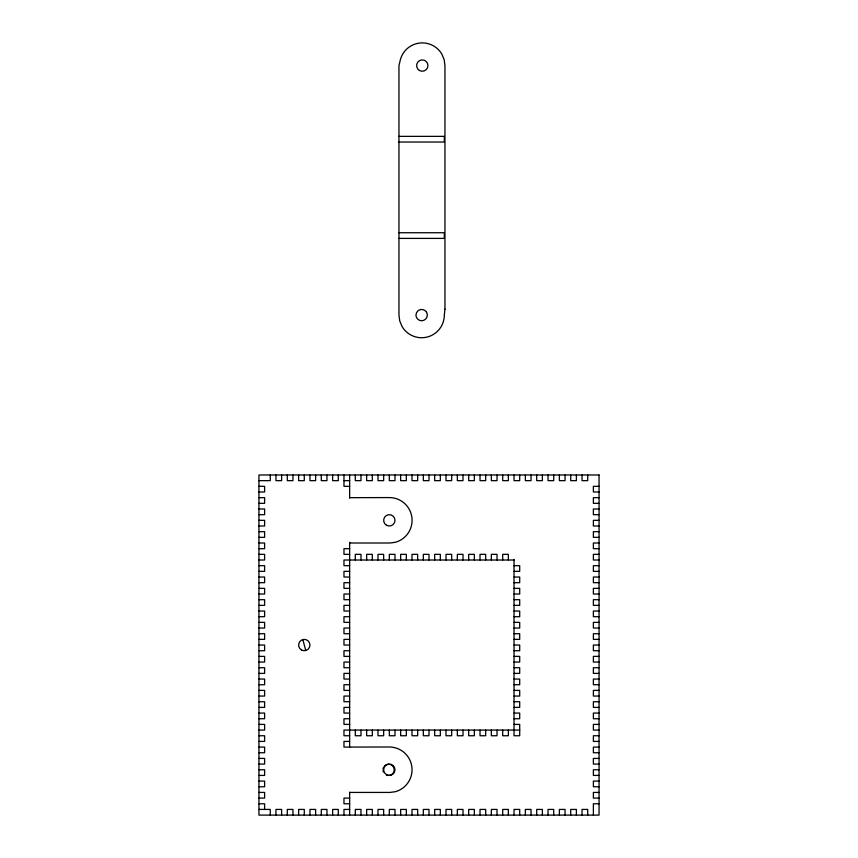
<?xml version="1.0" encoding="UTF-8"?>
<svg xmlns="http://www.w3.org/2000/svg" width="858" height="858" viewBox="0 0 858 858"><rect width="100%" height="100%" fill="white"/><g stroke="black" fill="none" stroke-linecap="round" stroke-linejoin="round"><path stroke-width="1.29" d="M398.959 136.368L444.315 136.368L444.315 142.031L398.959 142.031M398.959 232.733L444.315 232.733L444.315 238.395L398.959 238.395M258.944 480.652L270.281 480.652L270.281 474.989M343.972 480.652L349.646 480.652M258.944 486.325L264.618 486.325L264.618 491.999L258.944 491.999M349.646 486.325L343.972 486.325L343.972 474.989M599.056 486.325L593.382 486.325L593.382 491.999L599.056 491.999M258.944 497.661L264.618 497.661L264.618 503.335L258.944 503.335M349.646 497.661L389.317 497.576A22.758 22.758 0 0 1 395.206 542.32L389.95 543.007L349.646 543.007M599.056 497.661L593.382 497.661L593.382 503.335L599.056 503.335M258.944 508.998L264.618 508.998L264.618 514.671L258.944 514.671M599.056 508.998L593.382 508.998L593.382 514.671L599.056 514.671M258.944 520.334L264.618 520.334L264.618 526.008L258.944 526.008M599.056 520.334L593.382 520.334L593.382 526.008L599.056 526.008M258.944 531.67L264.618 531.67L264.618 537.344L258.944 537.344M599.056 531.67L593.382 531.67L593.382 537.344L599.056 537.344M258.944 543.007L264.618 543.007L264.618 548.68L258.944 548.68M599.056 543.007L593.382 543.007L593.382 548.68L599.056 548.68M349.646 548.68L343.972 548.68L343.972 554.343L349.646 554.343M258.944 554.343L264.618 554.343L264.618 560.017L258.944 560.017M599.056 554.343L593.382 554.343L593.382 560.017L599.056 560.017M514.028 560.017L343.972 560.017L343.972 565.679L349.646 565.679M258.944 565.679L264.618 565.679L264.618 571.353L258.944 571.353M514.028 565.679L519.701 565.679L519.701 571.353L514.028 571.353M599.056 565.679L593.382 565.679L593.382 571.353L599.056 571.353M349.646 571.353L343.972 571.353L343.972 577.026L349.646 577.026M258.944 577.026L264.618 577.026L264.618 582.689L258.944 582.689M514.028 577.026L519.701 577.026L519.701 582.689L514.028 582.689M599.056 577.026L593.382 577.026L593.382 582.689L599.056 582.689M349.646 582.689L343.972 582.689L343.972 588.363L349.646 588.363M258.944 588.363L264.618 588.363L264.618 594.026L258.944 594.026M514.028 588.363L519.701 588.363L519.701 594.026L514.028 594.026M599.056 588.363L593.382 588.363L593.382 594.026L599.056 594.026M349.646 594.026L343.972 594.026L343.972 599.699L349.646 599.699M258.944 599.699L264.618 599.699L264.618 605.362L258.944 605.362M514.028 599.699L519.701 599.699L519.701 605.362L514.028 605.362M599.056 599.699L593.382 599.699L593.382 605.362L599.056 605.362M349.646 605.362L343.972 605.362L343.972 611.035L349.646 611.035M258.944 611.035L264.618 611.035L264.618 616.698L258.944 616.698M514.028 611.035L519.701 611.035L519.701 616.698L514.028 616.698M599.056 611.035L593.382 611.035L593.382 616.698L599.056 616.698M349.646 616.698L343.972 616.698L343.972 622.372L349.646 622.372M258.944 622.372L264.618 622.372L264.618 628.035L258.944 628.035M514.028 622.372L519.701 622.372L519.701 628.035L514.028 628.035M599.056 622.372L593.382 622.372L593.382 628.035L599.056 628.035M349.646 628.035L343.972 628.035L343.972 633.708L349.646 633.708M258.944 633.708L264.618 633.708L264.618 639.371L258.944 639.371M514.028 633.708L519.701 633.708L519.701 639.371L514.028 639.371M599.056 633.708L593.382 633.708L593.382 639.371L599.056 639.371M349.646 639.371L343.972 639.371L343.972 645.044L349.646 645.044M258.944 645.044L264.618 645.044L264.618 650.718L258.944 650.718M514.028 645.044L519.701 645.044L519.701 650.718L514.028 650.718M599.056 645.044L593.382 645.044L593.382 650.718L599.056 650.718M349.646 650.718L343.972 650.718L343.972 656.381L349.646 656.381M258.944 656.381L264.618 656.381L264.618 662.054L258.944 662.054M514.028 656.381L519.701 656.381L519.701 662.054L514.028 662.054M599.056 656.381L593.382 656.381L593.382 662.054L599.056 662.054M349.646 662.054L343.972 662.054L343.972 667.717L349.646 667.717M258.944 667.717L264.618 667.717L264.618 673.391L258.944 673.391M514.028 667.717L519.701 667.717L519.701 673.391L514.028 673.391M599.056 667.717L593.382 667.717L593.382 673.391L599.056 673.391M349.646 673.391L343.972 673.391L343.972 679.053L349.646 679.053M258.944 679.053L264.618 679.053L264.618 684.727L258.944 684.727M514.028 679.053L519.701 679.053L519.701 684.727L514.028 684.727M599.056 679.053L593.382 679.053L593.382 684.727L599.056 684.727M349.646 684.727L343.972 684.727L343.972 690.39L349.646 690.39M258.944 690.39L264.618 690.39L264.618 696.063L258.944 696.063M514.028 690.39L519.701 690.39L519.701 696.063L514.028 696.063M599.056 690.39L593.382 690.39L593.382 696.063L599.056 696.063M349.646 696.063L343.972 696.063L343.972 701.726L349.646 701.726M258.944 701.726L264.618 701.726L264.618 707.4L258.944 707.4M514.028 701.726L519.701 701.726L519.701 707.4L514.028 707.4M599.056 701.726L593.382 701.726L593.382 707.4L599.056 707.4M349.646 707.4L343.972 707.4L343.972 713.062L349.646 713.062M258.944 713.062L264.618 713.062L264.618 718.736L258.944 718.736M514.028 713.062L519.701 713.062L519.701 718.736L514.028 718.736M599.056 713.062L593.382 713.062L593.382 718.736L599.056 718.736M349.646 718.736L343.972 718.736L343.972 724.399L349.646 724.399M258.944 724.399L264.618 724.399L264.618 730.072L258.944 730.072M514.028 724.399L519.701 724.399L519.701 735.746L514.028 735.746L514.028 559.384M599.056 724.399L593.382 724.399L593.382 730.072L599.056 730.072M519.701 730.072L343.972 730.072L343.972 735.746L349.646 735.746M258.944 735.746L264.618 735.746L264.618 741.409L258.944 741.409M599.056 735.746L593.382 735.746L593.382 741.409L599.056 741.409M349.646 741.409L343.972 741.409L343.972 747.082L389.317 746.996A22.758 22.758 0 0 1 395.206 791.73L389.95 792.427L349.646 792.427M258.944 747.082L264.618 747.082L264.618 752.745L258.944 752.745M599.056 747.082L593.382 747.082L593.382 752.745L599.056 752.745M258.944 758.418L264.618 758.418L264.618 764.081L258.944 764.081M599.056 758.418L593.382 758.418L593.382 764.081L599.056 764.081M258.944 769.755L264.618 769.755L264.618 775.418L258.944 775.418M599.056 769.755L593.382 769.755L593.382 775.418L599.056 775.418M258.944 781.091L264.618 781.091L264.618 786.754L258.944 786.754M599.056 781.091L593.382 781.091L593.382 786.754L599.056 786.754M258.944 792.427L264.618 792.427L264.618 798.09L258.944 798.09M599.056 792.427L593.382 792.427L593.382 798.09L599.056 798.09M349.646 798.09L343.972 798.09L343.972 803.764L349.646 803.764M258.944 803.764L264.618 803.764L264.618 809.426M599.056 803.764L593.382 803.764L593.382 815.1M258.944 809.426L270.281 809.426L270.281 815.1M349.646 809.426L343.972 809.426L343.972 815.1M302.82 639.564L305.759 650.525M587.719 474.989L587.719 480.652L582.046 480.652L582.046 474.989M587.719 815.1L587.719 809.426L582.046 809.426L582.046 815.1M576.383 474.989L576.383 480.652L570.709 480.652L570.709 474.989M576.383 815.1L576.383 809.426L570.709 809.426L570.709 815.1M565.047 474.989L565.047 480.652L559.373 480.652L559.373 474.989M565.047 815.1L565.047 809.426L559.373 809.426L559.373 815.1M553.71 474.989L553.71 480.652L548.037 480.652L548.037 474.989M553.71 815.1L553.71 809.426L548.037 809.426L548.037 815.1M542.374 474.989L542.374 480.652L536.7 480.652L536.7 474.989M542.374 815.1L542.374 809.426L536.7 809.426L536.7 815.1M531.038 474.989L531.038 480.652L525.364 480.652L525.364 474.989M531.038 815.1L531.038 809.426L525.364 809.426L525.364 815.1M519.701 474.989L519.701 480.652L514.028 480.652L514.028 474.989M519.701 815.1L519.701 809.426L514.028 809.426L514.028 815.1M508.354 474.989L508.354 480.652L502.691 480.652L502.691 474.989M508.354 560.017L508.354 554.343L502.691 554.343L502.691 560.017M508.354 730.072L508.354 735.746L502.691 735.746L502.691 730.072M508.354 815.1L508.354 809.426L502.691 809.426L502.691 815.1M497.018 474.989L497.018 480.652L491.355 480.652L491.355 474.989M497.018 560.017L497.018 554.343L491.355 554.343L491.355 560.017M497.018 730.072L497.018 735.746L491.355 735.746L491.355 730.072M497.018 815.1L497.018 809.426L491.355 809.426L491.355 815.1M485.682 474.989L485.682 480.652L480.019 480.652L480.019 474.989M485.682 560.017L485.682 554.343L480.019 554.343L480.019 560.017M485.682 730.072L485.682 735.746L480.019 735.746L480.019 730.072M485.682 815.1L485.682 809.426L480.019 809.426L480.019 815.1M474.345 474.989L474.345 480.652L468.683 480.652L468.683 474.989M474.345 560.017L474.345 554.343L468.683 554.343L468.683 560.017M474.345 730.072L474.345 735.746L468.683 735.746L468.683 730.072M474.345 815.1L474.345 809.426L468.683 809.426L468.683 815.1M463.009 474.989L463.009 480.652L457.346 480.652L457.346 474.989M463.009 560.017L463.009 554.343L457.346 554.343L457.346 560.017M463.009 730.072L463.009 735.746L457.346 735.746L457.346 730.072M463.009 815.1L463.009 809.426L457.346 809.426L457.346 815.1M451.673 474.989L451.673 480.652L446.01 480.652L446.01 474.989M451.673 560.017L451.673 554.343L446.01 554.343L446.01 560.017M451.673 730.072L451.673 735.746L446.01 735.746L446.01 730.072M451.673 815.1L451.673 809.426L446.01 809.426L446.01 815.1M440.336 474.989L440.336 480.652L434.674 480.652L434.674 474.989M440.336 560.017L440.336 554.343L434.674 554.343L434.674 560.017M440.336 730.072L440.336 735.746L434.674 735.746L434.674 730.072M440.336 815.1L440.336 809.426L434.674 809.426L434.674 815.1M429 474.989L429 480.652L423.326 480.652L423.326 474.989M429 560.017L429 554.343L423.326 554.343L423.326 560.017M429 730.072L429 735.746L423.326 735.746L423.326 730.072M429 815.1L429 809.426L423.326 809.426L423.326 815.1M417.664 474.989L417.664 480.652L411.99 480.652L411.99 474.989M417.664 560.017L417.664 554.343L411.99 554.343L411.99 560.017M417.664 730.072L417.664 735.746L411.99 735.746L411.99 730.072M417.664 815.1L417.664 809.426L411.99 809.426L411.99 815.1M406.327 474.989L406.327 480.652L400.654 480.652L400.654 474.989M406.327 560.017L406.327 554.343L400.654 554.343L400.654 560.017M406.327 730.072L406.327 735.746L400.654 735.746L400.654 730.072M406.327 815.1L406.327 809.426L400.654 809.426L400.654 815.1M394.991 474.989L394.991 480.652L389.317 480.652L389.317 474.989M394.991 560.017L394.991 554.343L389.317 554.343L389.317 560.017M394.991 730.072L394.991 735.746L389.317 735.746L389.317 730.072M394.991 815.1L394.991 809.426L389.317 809.426L389.317 815.1M383.655 474.989L383.655 480.652L377.981 480.652L377.981 474.989M383.655 560.017L383.655 554.343L377.981 554.343L377.981 560.017M383.655 730.072L383.655 735.746L377.981 735.746L377.981 730.072M383.655 815.1L383.655 809.426L377.981 809.426L377.981 815.1M372.318 474.989L372.318 480.652L366.645 480.652L366.645 474.989M372.318 560.017L372.318 554.343L366.645 554.343L366.645 560.017M372.318 730.072L372.318 735.746L366.645 735.746L366.645 730.072M372.318 815.1L372.318 809.426L366.645 809.426L366.645 815.1M360.982 474.989L360.982 480.652L355.309 480.652L355.309 474.989M360.982 560.017L360.982 554.343L355.309 554.343L355.309 560.017M360.982 730.072L360.982 735.746L355.309 735.746L355.309 730.072M360.982 815.1L360.982 809.426L355.309 809.426L355.309 815.1M349.646 474.989L349.646 498.08M349.646 542.288L349.646 747.264M349.646 792.234L349.646 815.1M338.299 474.989L338.299 480.652L332.636 480.652L332.636 474.989M338.299 815.1L338.299 809.426L332.636 809.426L332.636 815.1M326.962 474.989L326.962 480.652L321.3 480.652L321.3 474.989M326.962 815.1L326.962 809.426L321.3 809.426L321.3 815.1M315.626 474.989L315.626 480.652L309.963 480.652L309.963 474.989M315.626 815.1L315.626 809.426L309.963 809.426L309.963 815.1M304.29 474.989L304.29 480.652L298.627 480.652L298.627 474.989M304.29 815.1L304.29 809.426L298.627 809.426L298.627 815.1M292.953 474.989L292.953 480.652L287.291 480.652L287.291 474.989M292.953 815.1L292.953 809.426L287.291 809.426L287.291 815.1M281.617 474.989L281.617 480.652L275.954 480.652L275.954 474.989M281.617 815.1L281.617 809.426L275.954 809.426L275.954 815.1M384.127 766.43A5.62 5.62 0 0 1 391.602 765.111A5.62 5.62 0 0 1 393.575 772.447A5.62 5.62 0 0 1 386.432 775.042M383.397 771.996A5.62 5.62 0 0 1 383.011 770.581M383.011 769.111A5.62 5.62 0 0 1 383.397 767.695M444.948 309.191L444.315 315.058A22.673 22.673 0 0 1 402.005 326.394L399.731 320.924L398.959 315.058L398.959 65.648L400.375 59.706A22.673 22.673 0 0 1 441.913 54.236L444.176 59.706L444.948 65.573L444.948 309.191M599.056 474.989L258.944 474.989L258.944 815.1L599.056 815.1L599.056 474.989M426.544 312.226L425.643 311.057A5.674 5.674 0 0 0 415.969 315.058L416.162 316.527A5.674 5.674 0 0 0 423.809 320.302A5.674 5.674 0 0 0 426.544 312.226M301.458 649.956A5.674 5.674 0 0 0 309.963 645.044A5.674 5.674 0 0 0 301.458 640.132A5.674 5.674 0 0 0 301.458 649.956M419.444 70.485A5.674 5.674 0 0 0 427.949 65.573A5.674 5.674 0 0 0 419.444 60.661A5.674 5.674 0 0 0 419.444 70.485M386.486 525.246A5.674 5.674 0 0 0 394.991 520.334A5.674 5.674 0 0 0 386.486 515.433A5.674 5.674 0 0 0 386.486 525.246M386.486 774.656A5.674 5.674 0 0 0 394.991 769.755A5.674 5.674 0 0 0 386.486 764.843A5.674 5.674 0 0 0 386.486 774.656"/></g></svg>
